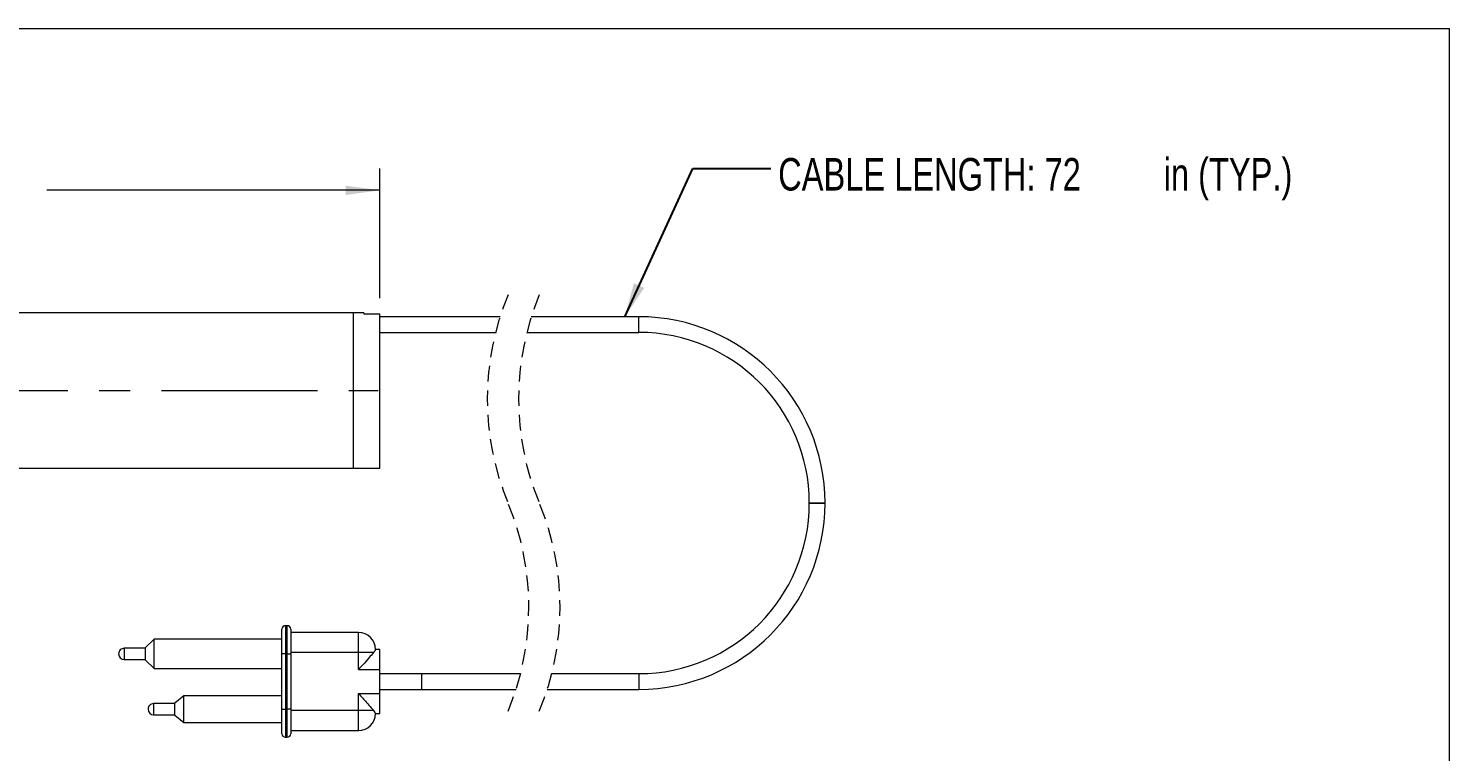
# Model space of a CAD drawing. Header units: inches. Extents: x 0.2 to 38.3, y 0.1 to 29.6.
# Drawn here: x 22.37 to 38.31, y 21.47 to 29.58 of the extents above; entities that cross this region are included whole.
import ezdxf

# ---------------------------------------------------------------- set-up
doc = ezdxf.new("R2010")
doc.units = ezdxf.units.IN
doc.header["$LTSCALE"] = 3.5
doc.header["$MEASUREMENT"] = 0
doc.linetypes.add('CENTERX2', pattern=[0.8, 0.5, -0.1, 0.1, -0.1])
doc.linetypes.add('HIDDEN', pattern=[0.075, 0.05, -0.025])
doc.styles.add('SLDTEXTSTYLE0', font='TXT', dxfattribs={"width": 0.75})
doc.dimstyles.new('SLDDIMSTYLE4', dxfattribs={"dimtxt": 0.401042, "dimasz": 0.385, "dimexe": 0, "dimexo": 0.0625, "dimgap": 0.10026, "dimtad": 0, "dimtih": 1, "dimtoh": 1, "dimrnd": 1e-09, "dimzin": 4, "dimdsep": 46, "dimtxsty": 'SLDTEXTSTYLE0', "dimsah": 1, "dimcen": 0.09, "dimadec": 0, "dimazin": 1, "dimtfac": 1, "dimtofl": 0, "dimtmove": 0, "dimatfit": 3, "dimfxl": 1, "dimfrac": 2, "dimtolj": 1, "dimtzin": 12, "dimarcsym": 0})
doc.dimstyles.new('SLDDIMSTYLE5', dxfattribs={"dimtxt": 0.18, "dimasz": 0.385, "dimexe": 0, "dimexo": 0.0625, "dimgap": 0, "dimtad": 0, "dimtih": 1, "dimtoh": 1, "dimdec": 0, "dimrnd": 1e-09, "dimzin": 0, "dimdsep": 46, "dimtxsty": 'Standard', "dimsah": 1, "dimcen": 0.09, "dimadec": 0, "dimazin": 0, "dimtfac": 0.385, "dimtdec": 0, "dimtofl": 0, "dimtmove": 0, "dimatfit": 3, "dimfxl": 1, "dimfrac": 2, "dimtolj": 1, "dimtzin": 0, "dimarcsym": 0})

# ---------------------------------------------------------------- blocks, each defined once
blk = doc.blocks.new('_D_9')
at = {"color": 7, "linetype": 'Continuous', "lineweight": 0}
for p, q in [((15.611, 26.564), (15.611, 28.008)), ((26.311, 26.555), (26.311, 28.008)), ((15.611, 27.763), (19.294, 27.763)), ((19.767, 27.763), (19.645, 27.763)), ((19.645, 27.763), (19.645, 27.125)), ((22.103, 27.763), (22.224, 27.763)), ((22.224, 27.763), (22.224, 27.125)), ((26.311, 27.763), (22.576, 27.763)), ((19.645, 27.125), (19.767, 27.125)), ((22.224, 27.125), (22.103, 27.125))]:
    blk.add_line(p, q, dxfattribs=at)
for points in [[(15.611, 27.763), (15.996, 27.71), (15.996, 27.815)], [(26.311, 27.763), (25.926, 27.815), (25.926, 27.71)]]:
    blk.add_solid(points, dxfattribs=at)
at = {"color": 7, "linetype": 'Continuous', "lineweight": 0, "char_height": 0.401, "attachment_point": 1, "style": 'SLDTEXTSTYLE0'}
for s, insert in [('10.70in', (20.052, 28.361)), ('271.8mm', (19.767, 27.642))]:
    blk.add_mtext(s, dxfattribs=dict(at, insert=insert))
blk = doc.blocks.new('SW_NOTE_3')
at = {"color": 0, "linetype": 'Continuous', "lineweight": 0, "attachment_point": 1, "style": 'SLDTEXTSTYLE0'}
for s, insert, char_height in [('CABLE LENGTH: 72', (0.084, 0.116), 0.36458), ('in (TYP.)', (4.407, 0.116), 0.3646)]:
    blk.add_mtext(s, dxfattribs=dict(at, insert=insert, char_height=char_height))

msp = doc.modelspace()

# ---------------------------------------------------------------- linework, layer by layer
at = {"color": 7, "linetype": 'Continuous', "lineweight": 0}
for p in [(0.218, 29.577), (38.306, 0.124)]:
    msp.add_line(p, (38.306, 29.577), dxfattribs=at)
at = {"color": 7, "linetype": 'Continuous', "lineweight": 15}
for p, q in [((26.011, 26.389), (15.871, 26.389)), ((26.131, 26.389), (26.011, 26.389)), ((26.011, 26.389), (26.011, 24.649)), ((26.131, 26.389), (26.131, 26.38)), ((26.131, 26.38), (26.311, 26.38)), ((26.311, 24.649), (26.311, 26.38)), ((27.658, 26.345), (26.311, 26.345)), ((29.215, 26.345), (28.008, 26.345)), ((26.311, 26.17), (27.608, 26.17)), ((27.958, 26.17), (29.215, 26.17)), ((16.333, 24.649), (26.011, 24.649)), ((26.011, 24.649), (26.311, 24.649)), ((31.126, 24.259), (31.126, 24.257)), ((31.301, 24.257), (31.301, 24.259)), ((25.211, 22.568), (25.211, 22.843)), ((25.271, 22.883), (25.251, 22.883)), ((25.311, 22.843), (25.311, 22.568)), ((26.071, 22.808), (25.311, 22.808)), ((23.681, 22.63), (23.443, 22.63)), ((23.781, 22.733), (23.681, 22.64)), ((23.681, 22.496), (23.681, 22.64)), ((25.211, 22.733), (23.781, 22.733)), ((23.781, 22.403), (23.781, 22.733)), ((23.381, 22.567), (23.381, 22.568)), ((23.443, 22.505), (23.681, 22.505)), ((23.681, 22.496), (23.781, 22.403)), ((25.251, 22.568), (25.211, 22.568)), ((25.211, 21.948), (25.211, 22.568)), ((25.251, 22.568), (25.271, 22.568)), ((25.251, 22.568), (25.251, 21.948)), ((25.271, 22.568), (25.311, 22.568)), ((25.271, 21.948), (25.271, 22.568)), ((26.071, 22.583), (25.311, 22.583)), ((25.311, 22.568), (25.311, 21.948)), ((26.24, 22.583), (26.071, 22.583)), ((26.071, 22.393), (26.071, 22.583)), ((26.311, 22.618), (26.261, 22.618)), ((26.311, 22.393), (26.311, 22.618)), ((23.781, 22.403), (25.211, 22.403)), ((26.071, 22.393), (26.311, 22.393)), ((26.311, 22.123), (26.311, 22.393)), ((27.888, 22.345), (26.311, 22.345)), ((26.781, 22.173), (26.781, 22.343)), ((29.215, 22.345), (28.238, 22.345)), ((26.311, 22.17), (27.838, 22.17)), ((28.188, 22.17), (29.215, 22.17)), ((24.011, 22.01), (23.773, 22.01)), ((24.111, 22.098), (24.011, 22.014)), ((24.011, 21.882), (24.011, 22.014)), ((25.211, 22.098), (24.111, 22.098)), ((24.111, 21.798), (24.111, 22.098)), ((26.071, 22.123), (26.311, 22.123)), ((26.071, 21.933), (26.071, 22.123)), ((26.311, 21.898), (26.311, 22.123)), ((23.711, 21.947), (23.711, 21.948)), ((23.773, 21.885), (24.011, 21.885)), ((24.011, 21.882), (24.111, 21.798)), ((25.211, 21.948), (25.251, 21.948)), ((25.211, 21.673), (25.211, 21.948)), ((25.251, 21.948), (25.271, 21.948)), ((25.311, 21.948), (25.271, 21.948)), ((25.311, 21.948), (25.311, 21.673)), ((26.071, 21.933), (25.311, 21.933)), ((26.24, 21.933), (26.071, 21.933)), ((26.261, 21.898), (26.311, 21.898)), ((24.111, 21.798), (25.211, 21.798)), ((25.311, 21.708), (26.071, 21.708)), ((25.251, 21.633), (25.271, 21.633))]:
    msp.add_line(p, q, dxfattribs=at)
at = {"color": 155, "linetype": 'Continuous', "lineweight": 15}
for p, q in [((29.215, 26.17), (29.215, 26.345)), ((31.126, 24.259), (31.301, 24.259)), ((31.126, 24.257), (31.301, 24.257)), ((25.251, 22.883), (25.251, 22.568)), ((25.271, 22.568), (25.271, 22.883)), ((26.071, 22.583), (26.071, 22.808)), ((23.443, 22.63), (23.443, 22.505)), ((29.215, 22.345), (29.215, 22.17)), ((23.773, 22.01), (23.773, 21.885)), ((25.251, 21.948), (25.251, 21.633)), ((25.271, 21.633), (25.271, 21.948)), ((26.071, 21.708), (26.071, 21.933))]:
    msp.add_line(p, q, dxfattribs=at)
at = {"color": 7, "linetype": 'CENTERX2', "lineweight": 0}
msp.add_line((15.461, 25.519), (26.291, 25.519), dxfattribs=at)
at = {"color": 7, "linetype": 'HIDDEN', "lineweight": 0}
for centre, start, end in [((30.547, 25.424), 157.3801, 202.6199), ((30.897, 25.424), 157.3801, 202.6199), ((24.949, 23.092), 337.3801, 22.6199), ((25.299, 23.092), 337.3801, 22.6199)]:
    msp.add_arc(centre, 3.032, start, end, dxfattribs=at)
at = {"color": 7, "linetype": 'Continuous', "lineweight": 15}
for centre, radius, start, end in [((29.215, 24.259), 2.087, 0, 90), ((29.215, 24.259), 1.911, 360, 90), ((29.215, 24.257), 1.911, 270, 0), ((29.215, 24.257), 2.087, 270, 360), ((25.251, 22.843), 0.04, 89.9999, 180.0001), ((25.271, 22.843), 0.04, 359.9999, 90.0001), ((26.071, 22.618), 0.19, 0, 90), ((23.443, 22.568), 0.062, 89.9999, 179.9999), ((23.443, 22.567), 0.062, 180.0002, 269.9998), ((23.773, 21.948), 0.062, 89.9999, 179.9999), ((23.773, 21.947), 0.062, 180.0001, 270.0001), ((26.071, 21.898), 0.19, 270, 360), ((25.251, 21.673), 0.04, 180.0001, 270), ((25.271, 21.673), 0.04, 270, 359.9999)]:
    msp.add_arc(centre, radius, start, end, dxfattribs=at)
for points, knots in [([(26.24, 22.583), (26.224, 22.564), (26.184, 22.517), (26.127, 22.454), (26.087, 22.41), (26.071, 22.393), (26.071, 22.393)], [0, 0, 0, 0, 0.29598, 0.721996, 0.997664, 1, 1, 1, 1]), ([(26.261, 22.618), (26.261, 22.618), (26.261, 22.617), (26.26, 22.615), (26.259, 22.612), (26.257, 22.608), (26.255, 22.603), (26.251, 22.597), (26.246, 22.59), (26.242, 22.585), (26.24, 22.583)], [0, 0, 0, 0, 0.0167, 0.067917, 0.139891, 0.24061, 0.373395, 0.537221, 0.751138, 1, 1, 1, 1]), ([(26.071, 22.123), (26.071, 22.123), (26.101, 22.09), (26.149, 22.037), (26.206, 21.974), (26.232, 21.943), (26.24, 21.933)], [0, 0, 0, 0, 0.002337, 0.526761, 0.842631, 1, 1, 1, 1]), ([(26.24, 21.933), (26.245, 21.926), (26.253, 21.915), (26.26, 21.903), (26.261, 21.898), (26.261, 21.898)], [0, 0, 0, 0, 0.632418, 0.977435, 1, 1, 1, 1])]:
    msp.add_open_spline(points, degree=3, knots=knots, dxfattribs=at)

# ---------------------------------------------------------------- block references
at = {"color": 7, "linetype": 'Continuous', "lineweight": 0}
msp.add_blockref('SW_NOTE_3', (30.693, 28.009), dxfattribs=at)

# ---------------------------------------------------------------- dimensions: what is measured, and where the dimension line sits
dim = msp.add_linear_dim(base=(26.311, 27.763), p1=(15.611, 26.389), p2=(26.311, 26.38), dimstyle='SLDDIMSTYLE4', dxfattribs=at)
dim.commit()
dim.dimension.update_dxf_attribs({"geometry": '_D_9', "text_midpoint": (20.935, 27.763), "dimtype": 160})

# ---------------------------------------------------------------- leaders
msp.add_leader([(29.057, 26.345), (29.818, 28.009), (30.693, 28.009)], dimstyle='SLDDIMSTYLE5', dxfattribs=at)

doc.saveas('drawing.dxf')
